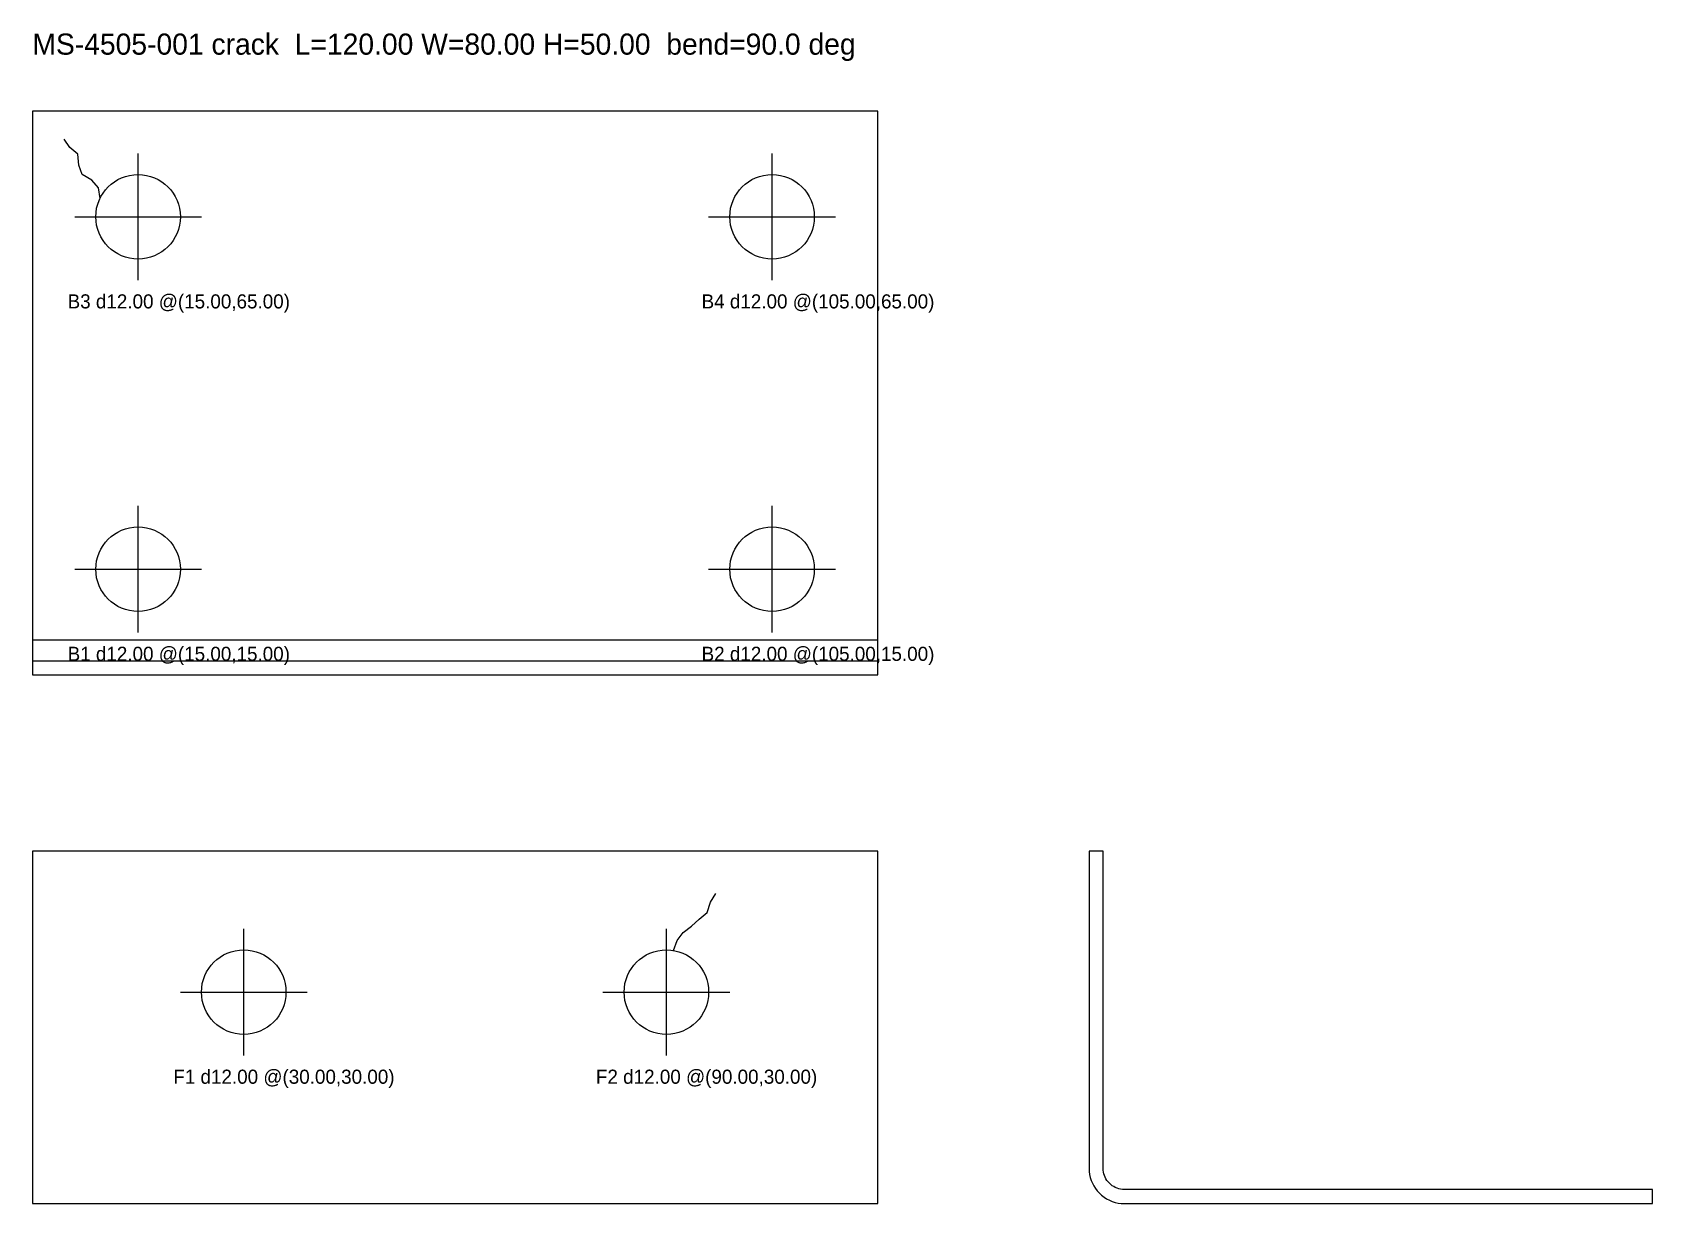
# Model space of a CAD drawing. Header units: millimetres. Extents: x 0 to 230, y -75 to 91.
import ezdxf

# ---------------------------------------------------------------- set-up
doc = ezdxf.new("R2010")
doc.units = ezdxf.units.MM
for name, color, linetype in [('CENTER', 1, 'Continuous'), ('DEFECT', 1, 'Continuous'), ('HIDDEN', 8, 'Continuous'), ('OUTLINE', 7, 'Continuous'), ('TEXT', 7, 'Continuous')]:
    doc.layers.add(name, color=color, linetype=linetype)

msp = doc.modelspace()

# ---------------------------------------------------------------- linework, layer by layer
at = {"layer": 'CENTER'}
for p, q in [((15, 56), (15, 74)), ((105, 56), (105, 74)), ((6, 65), (24, 65)), ((96, 65), (114, 65)), ((15, 6), (15, 24)), ((105, 6), (105, 24)), ((6, 15), (24, 15)), ((96, 15), (114, 15)), ((30, -54), (30, -36)), ((90, -54), (90, -36)), ((21, -45), (39, -45)), ((81, -45), (99, -45))]:
    msp.add_line(p, q, dxfattribs=at)
at = {"layer": 'DEFECT'}
for points in [[(9.6, 67.6), (9.37, 69.1), (8.46, 70.19), (7.05, 70.98), (6.59, 72.34), (6.44, 73.89), (5.31, 74.85), (4.5, 76)], [(91, -39.1), (91.51, -37.69), (92.37, -36.53), (93.55, -35.62), (94.67, -34.65), (95.79, -33.69), (96.27, -32.25), (97, -31)]]:
    msp.add_lwpolyline(points, dxfattribs=at)
at = {"layer": 'HIDDEN'}
msp.add_line((0, 5), (120, 5), dxfattribs=at)
at = {"layer": 'OUTLINE'}
msp.add_line((0, 2), (120, 2), dxfattribs=at)
for points in [[(0, 0), (120, 0), (120, 80), (0, 80)], [(0, -75), (120, -75), (120, -25), (0, -25)], [(150, -25), (150, -70), (150.02, -70.44), (150.08, -70.87), (150.17, -71.29), (150.3, -71.71), (150.47, -72.11), (150.67, -72.5), (150.9, -72.87), (151.17, -73.21), (151.46, -73.54), (151.79, -73.83), (152.13, -74.1), (152.5, -74.33), (152.89, -74.53), (153.29, -74.7), (153.71, -74.83), (154.13, -74.92), (154.56, -74.98), (155, -75), (230, -75), (230, -73), (155, -73), (154.74, -72.99), (154.48, -72.95), (154.22, -72.9), (153.97, -72.82), (153.73, -72.72), (153.5, -72.6), (153.28, -72.46), (153.07, -72.3), (152.88, -72.12), (152.7, -71.93), (152.54, -71.72), (152.4, -71.5), (152.28, -71.27), (152.18, -71.03), (152.1, -70.78), (152.05, -70.52), (152.01, -70.26), (152, -70), (152, -25), (150, -25)]]:
    msp.add_lwpolyline(points, close=True, dxfattribs=at)
for centre in [(15, 65), (105, 65), (15, 15), (105, 15), (30, -45), (90, -45)]:
    msp.add_circle(centre, 6, dxfattribs=at)

# ---------------------------------------------------------------- texts
at = {"layer": 'TEXT'}
for s, height, p in [('MS-4505-001 crack  L=120.00 W=80.00 H=50.00  bend=90.0 deg', 3, (0, 88)), ('B3 d12.00 @(15.00,65.00)', 2, (5, 52)), ('B4 d12.00 @(105.00,65.00)', 2, (95, 52)), ('B1 d12.00 @(15.00,15.00)', 2, (5, 2)), ('B2 d12.00 @(105.00,15.00)', 2, (95, 2)), ('F1 d12.00 @(30.00,30.00)', 2, (20, -58)), ('F2 d12.00 @(90.00,30.00)', 2, (80, -58))]:
    msp.add_text(s, height=height, dxfattribs=at).set_placement(p)

doc.saveas('drawing.dxf')
